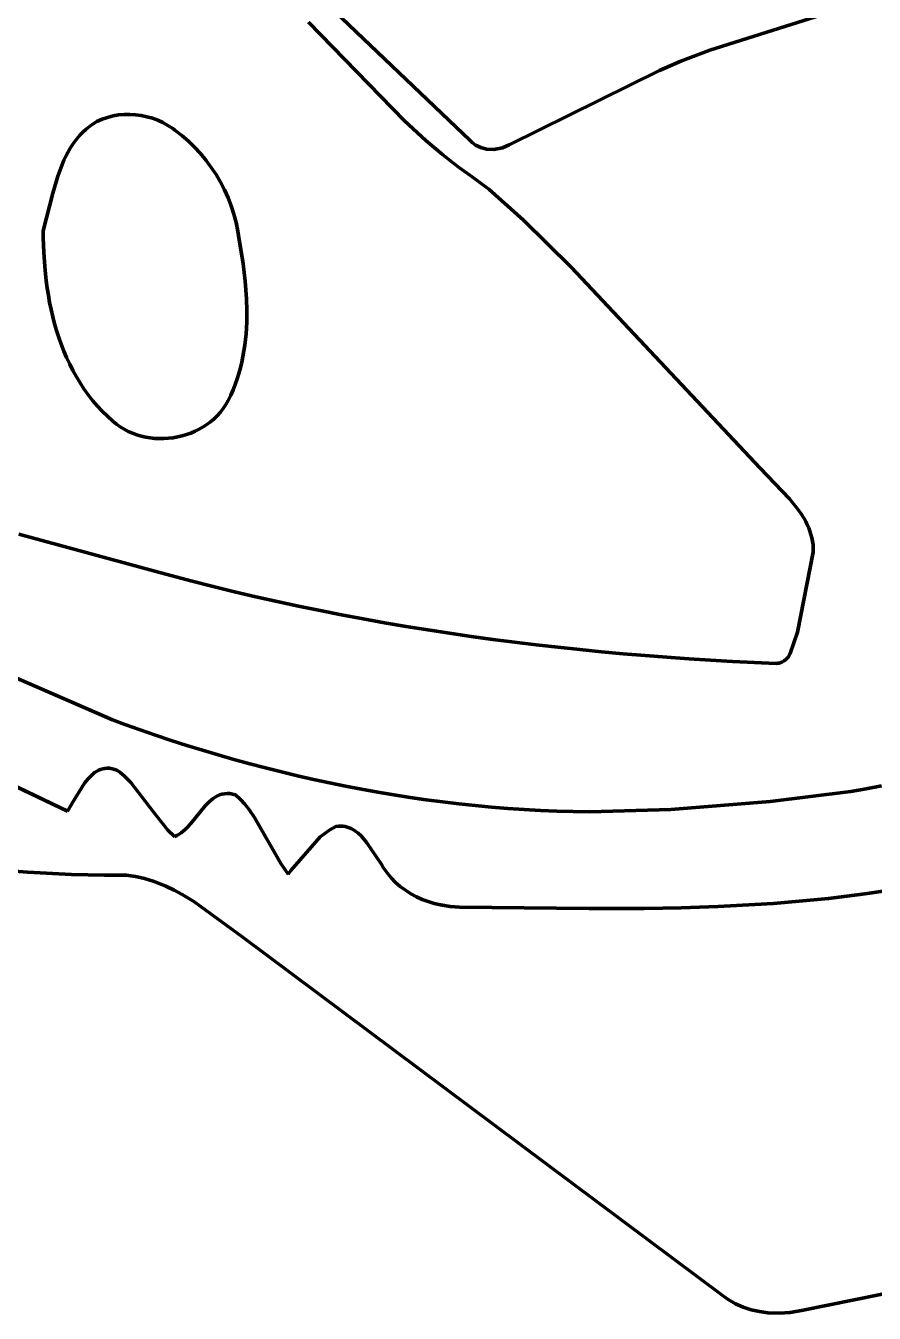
# Model space of a CAD drawing. Header units: millimetres. Extents: x 0 to 14, y 0 to 17.6.
# Drawn here: x 7.291 to 9.194, y 1.569 to 4.458 of the extents above; entities that cross this region are included whole.
import ezdxf

# ---------------------------------------------------------------- set-up
doc = ezdxf.new("R2010")
doc.units = ezdxf.units.MM
doc.layers.add('color#010506ff', color=7, linetype='CONTINUOUS', lineweight=100)
doc.layers.add('color#ffffffff', color=7, linetype='CONTINUOUS', lineweight=100)

msp = doc.modelspace()

# ---------------------------------------------------------------- linework, layer by layer
at = {"layer": 'color#010506ff'}
for p, q in [((7.9518, 4.5215), (8.287, 4.2006)), ((8.8249, 4.4031), (9.1897, 4.5192)), ((8.1399, 4.2443), (7.925, 4.4662)), ((8.76, 4.3781), (8.8249, 4.4031)), ((8.7118, 4.3578), (8.76, 4.3781)), ((8.3749, 4.1909), (8.7118, 4.3578)), ((7.4502, 4.2428), (7.4619, 4.2481)), ((7.4619, 4.2481), (7.474, 4.2524)), ((7.474, 4.2524), (7.4863, 4.2555)), ((7.4863, 4.2555), (7.4988, 4.2577)), ((7.4988, 4.2577), (7.5115, 4.2588)), ((7.5115, 4.2588), (7.5243, 4.259)), ((7.5243, 4.259), (7.537, 4.2582)), ((7.537, 4.2582), (7.5497, 4.2565)), ((7.5497, 4.2565), (7.5622, 4.2538)), ((7.5622, 4.2538), (7.5745, 4.2503)), ((7.5745, 4.2503), (7.5865, 4.2459)), ((7.4121, 4.2124), (7.4188, 4.2192)), ((7.4188, 4.2192), (7.4259, 4.2257)), ((7.4259, 4.2257), (7.4335, 4.2318)), ((7.4335, 4.2318), (7.4416, 4.2375)), ((7.4416, 4.2375), (7.4502, 4.2428)), ((7.5865, 4.2459), (7.5982, 4.2406)), ((7.5982, 4.2406), (7.6094, 4.2345)), ((7.6094, 4.2345), (7.6202, 4.2276)), ((7.6202, 4.2276), (7.6253, 4.2238)), ((7.6253, 4.2238), (7.6407, 4.2118)), ((8.1878, 4.2003), (8.1399, 4.2443)), ((7.3896, 4.182), (7.3946, 4.19)), ((7.3946, 4.19), (7.4001, 4.1978)), ((7.4001, 4.1978), (7.4059, 4.2052)), ((7.4059, 4.2052), (7.4121, 4.2124)), ((7.6407, 4.2118), (7.6554, 4.1989)), ((7.6554, 4.1989), (7.6694, 4.1853)), ((8.225, 4.1688), (8.1878, 4.2003)), ((8.287, 4.2006), (8.2918, 4.1959)), ((8.2918, 4.1959), (8.2997, 4.19)), ((8.2997, 4.19), (8.3115, 4.1844)), ((8.3598, 4.1842), (8.3749, 4.1909)), ((7.3763, 4.1566), (7.3804, 4.1653)), ((7.3804, 4.1653), (7.3848, 4.1737)), ((7.3848, 4.1737), (7.3896, 4.182)), ((7.6694, 4.1853), (7.6826, 4.171)), ((7.6826, 4.171), (7.695, 4.1559)), ((8.2505, 4.1486), (8.225, 4.1688)), ((8.3115, 4.1844), (8.324, 4.1812)), ((8.324, 4.1812), (8.3403, 4.1804)), ((8.3403, 4.1804), (8.3598, 4.1842)), ((7.3624, 4.1202), (7.3689, 4.1387)), ((7.3689, 4.1387), (7.3763, 4.1566)), ((7.695, 4.1559), (7.7066, 4.1402)), ((7.7066, 4.1402), (7.7174, 4.1239)), ((8.2635, 4.1388), (8.2505, 4.1486)), ((8.2922, 4.1192), (8.2635, 4.1388)), ((7.3513, 4.0822), (7.3624, 4.1202)), ((7.7174, 4.1239), (7.7272, 4.1071)), ((7.7272, 4.1071), (7.7362, 4.0897)), ((8.329, 4.091), (8.2922, 4.1192)), ((7.3296, 3.9978), (7.3513, 4.0822)), ((7.7362, 4.0897), (7.7442, 4.0719)), ((8.4068, 4.0218), (8.329, 4.091)), ((7.7442, 4.0719), (7.7513, 4.0537)), ((7.7513, 4.0537), (7.7573, 4.0352)), ((7.7573, 4.0352), (7.7624, 4.0163)), ((7.7624, 4.0163), (7.7663, 3.9971)), ((8.5141, 3.916), (8.4068, 4.0218)), ((7.3297, 3.9819), (7.3296, 3.9978)), ((7.7663, 3.9971), (7.7679, 3.9875)), ((7.7679, 3.9875), (7.7783, 3.9235)), ((7.3308, 3.95), (7.3297, 3.9819)), ((7.333, 3.9177), (7.3308, 3.95)), ((7.3346, 3.9015), (7.333, 3.9177)), ((7.3365, 3.8854), (7.3346, 3.9015)), ((7.7783, 3.9235), (7.7829, 3.8845)), ((8.938, 3.4652), (8.5141, 3.916)), ((7.3387, 3.8692), (7.3365, 3.8854)), ((7.7829, 3.8845), (7.7857, 3.8453)), ((7.3413, 3.8531), (7.3387, 3.8692)), ((7.3442, 3.8371), (7.3413, 3.8531)), ((7.7857, 3.8453), (7.7865, 3.8191)), ((7.3475, 3.8211), (7.3442, 3.8371)), ((7.3512, 3.8052), (7.3475, 3.8211)), ((7.7865, 3.8191), (7.7861, 3.7929)), ((7.3553, 3.7895), (7.3512, 3.8052)), ((7.3599, 3.7739), (7.3553, 3.7895)), ((7.7861, 3.7929), (7.7847, 3.7669)), ((7.3648, 3.7584), (7.3599, 3.7739)), ((7.3702, 3.7432), (7.3648, 3.7584)), ((7.7847, 3.7669), (7.7834, 3.754)), ((7.376, 3.7281), (7.3702, 3.7432)), ((7.3823, 3.7133), (7.376, 3.7281)), ((7.78, 3.7283), (7.7777, 3.7155)), ((7.7819, 3.7411), (7.78, 3.7283)), ((7.7834, 3.754), (7.7819, 3.7411)), ((7.3891, 3.6987), (7.3823, 3.7133)), ((7.3964, 3.6844), (7.3891, 3.6987)), ((7.7751, 3.7029), (7.772, 3.6903)), ((7.7777, 3.7155), (7.7751, 3.7029)), ((7.4041, 3.6703), (7.3964, 3.6844)), ((7.4124, 3.6566), (7.4041, 3.6703)), ((7.7686, 3.6778), (7.7647, 3.6654)), ((7.772, 3.6903), (7.7686, 3.6778)), ((7.4212, 3.6432), (7.4124, 3.6566)), ((7.4306, 3.6301), (7.4212, 3.6432)), ((7.7557, 3.641), (7.7505, 3.6289)), ((7.7605, 3.6531), (7.7557, 3.641)), ((7.7647, 3.6654), (7.7605, 3.6531)), ((7.4405, 3.6174), (7.4306, 3.6301)), ((7.451, 3.6052), (7.4405, 3.6174)), ((7.7448, 3.617), (7.7395, 3.6078)), ((7.7505, 3.6289), (7.7448, 3.617)), ((7.462, 3.5933), (7.451, 3.6052)), ((7.4736, 3.5818), (7.462, 3.5933)), ((7.7203, 3.5833), (7.7129, 3.5761)), ((7.7272, 3.591), (7.7203, 3.5833)), ((7.7337, 3.5992), (7.7272, 3.591)), ((7.7395, 3.6078), (7.7337, 3.5992)), ((7.4859, 3.5708), (7.4736, 3.5818)), ((7.4941, 3.5641), (7.4859, 3.5708)), ((7.5026, 3.5581), (7.4941, 3.5641)), ((7.5115, 3.5527), (7.5026, 3.5581)), ((7.6883, 3.5577), (7.6794, 3.5526)), ((7.6969, 3.5633), (7.6883, 3.5577)), ((7.7051, 3.5695), (7.6969, 3.5633)), ((7.7129, 3.5761), (7.7051, 3.5695)), ((7.5206, 3.5479), (7.5115, 3.5527)), ((7.5301, 3.5438), (7.5206, 3.5479)), ((7.5397, 3.5402), (7.5301, 3.5438)), ((7.5496, 3.5373), (7.5397, 3.5402)), ((7.5596, 3.535), (7.5496, 3.5373)), ((7.5697, 3.5333), (7.5596, 3.535)), ((7.5799, 3.5322), (7.5697, 3.5333)), ((7.5902, 3.5317), (7.5799, 3.5322)), ((7.6005, 3.5317), (7.5902, 3.5317)), ((7.6108, 3.5324), (7.6005, 3.5317)), ((7.621, 3.5336), (7.6108, 3.5324)), ((7.6312, 3.5354), (7.621, 3.5336)), ((7.6412, 3.5377), (7.6312, 3.5354)), ((7.6511, 3.5406), (7.6412, 3.5377)), ((7.6608, 3.5441), (7.6511, 3.5406)), ((7.6702, 3.5481), (7.6608, 3.5441)), ((7.6794, 3.5526), (7.6702, 3.5481)), ((9.0035, 3.3962), (8.938, 3.4652)), ((9.0188, 3.3779), (9.0035, 3.3962)), ((9.0281, 3.3652), (9.0188, 3.3779)), ((9.0365, 3.3521), (9.0281, 3.3652)), ((9.0402, 3.3453), (9.0365, 3.3521)), ((9.0436, 3.3384), (9.0402, 3.3453)), ((9.0467, 3.3313), (9.0436, 3.3384)), ((9.0495, 3.3241), (9.0467, 3.3313)), ((9.0518, 3.3167), (9.0495, 3.3241)), ((7.2751, 3.317), (7.569, 3.2373)), ((9.0538, 3.3091), (9.0518, 3.3167)), ((9.0553, 3.3014), (9.0538, 3.3091)), ((9.0564, 3.2934), (9.0553, 3.3014)), ((9.0569, 3.2853), (9.0564, 3.2934)), ((9.0214, 3.0975), (9.057, 3.2769)), ((9.057, 3.2769), (9.0569, 3.2853)), ((7.569, 3.2373), (7.6163, 3.2242)), ((7.6163, 3.2242), (7.6638, 3.2117)), ((7.6638, 3.2117), (7.7113, 3.1995)), ((7.7113, 3.1995), (7.759, 3.1878)), ((7.759, 3.1878), (7.8068, 3.1766)), ((7.8068, 3.1766), (7.8547, 3.1658)), ((7.8547, 3.1658), (7.9027, 3.1555)), ((7.9027, 3.1555), (7.9507, 3.1456)), ((7.9507, 3.1456), (7.9989, 3.1361)), ((7.9989, 3.1361), (8.0471, 3.127)), ((8.0471, 3.127), (8.0954, 3.1184)), ((8.0954, 3.1184), (8.1438, 3.1101)), ((8.1438, 3.1101), (8.1923, 3.1023)), ((8.1923, 3.1023), (8.2408, 3.0949)), ((8.2408, 3.0949), (8.2894, 3.0878)), ((9.0055, 3.0491), (9.0214, 3.0975)), ((8.2894, 3.0878), (8.3381, 3.0812)), ((8.3381, 3.0812), (8.3867, 3.0749)), ((8.3867, 3.0749), (8.4355, 3.069)), ((8.4355, 3.069), (8.4843, 3.0634)), ((8.4843, 3.0634), (8.5331, 3.0582)), ((7.485, 2.9003), (7.1243, 3.0572)), ((8.5331, 3.0582), (8.582, 3.0534)), ((8.582, 3.0534), (8.6309, 3.0489)), ((8.6309, 3.0489), (8.6798, 3.0448)), ((8.6798, 3.0448), (8.7287, 3.041)), ((8.7287, 3.041), (8.7777, 3.0376)), ((8.7777, 3.0376), (8.8267, 3.0344)), ((8.8267, 3.0344), (8.8757, 3.0316)), ((8.9918, 3.0331), (8.9965, 3.0369)), ((8.9965, 3.0369), (9.0005, 3.0414)), ((9.0005, 3.0414), (9.0055, 3.0491)), ((8.8757, 3.0316), (8.9737, 3.0269)), ((8.9737, 3.0269), (8.9772, 3.0274)), ((8.9772, 3.0274), (8.9805, 3.0281)), ((8.9805, 3.0281), (8.9866, 3.0302)), ((8.9866, 3.0302), (8.9918, 3.0331)), ((7.5125, 2.8904), (7.485, 2.9003)), ((7.5471, 2.8781), (7.5125, 2.8904)), ((7.5818, 2.8662), (7.5471, 2.8781)), ((7.6167, 2.8546), (7.5818, 2.8662)), ((7.0969, 2.8329), (7.3841, 2.6956)), ((7.6517, 2.8434), (7.6167, 2.8546)), ((7.6868, 2.8325), (7.6517, 2.8434)), ((7.722, 2.822), (7.6868, 2.8325)), ((7.7574, 2.8119), (7.722, 2.822)), ((7.7928, 2.8021), (7.7574, 2.8119)), ((7.8284, 2.7927), (7.7928, 2.8021)), ((7.4295, 2.7673), (7.437, 2.7753)), ((7.437, 2.7753), (7.441, 2.7789)), ((7.441, 2.7789), (7.4451, 2.7821)), ((7.4451, 2.7821), (7.4494, 2.7849)), ((7.4494, 2.7849), (7.4538, 2.7874)), ((7.4538, 2.7874), (7.4584, 2.7893)), ((7.4584, 2.7893), (7.4632, 2.7908)), ((7.4632, 2.7908), (7.4682, 2.7917)), ((7.4682, 2.7917), (7.4733, 2.7921)), ((7.4733, 2.7921), (7.4787, 2.7919)), ((7.4787, 2.7919), (7.4842, 2.791)), ((7.4842, 2.791), (7.49, 2.7895)), ((7.49, 2.7895), (7.496, 2.7873)), ((7.496, 2.7873), (7.5014, 2.7832)), ((7.5014, 2.7832), (7.5117, 2.7744)), ((7.5117, 2.7744), (7.526, 2.7601)), ((7.8641, 2.7838), (7.8284, 2.7927)), ((7.8998, 2.7752), (7.8641, 2.7838)), ((7.9357, 2.767), (7.8998, 2.7752)), ((7.395, 2.7133), (7.4224, 2.7583)), ((7.4224, 2.7583), (7.4295, 2.7673)), ((7.526, 2.7601), (7.5754, 2.6955)), ((7.9716, 2.7592), (7.9357, 2.767)), ((8.0076, 2.7518), (7.9716, 2.7592)), ((8.0437, 2.7449), (8.0076, 2.7518)), ((8.0799, 2.7384), (8.0437, 2.7449)), ((9.1756, 2.7456), (9.1411, 2.7397)), ((9.2099, 2.7522), (9.1756, 2.7456)), ((7.6931, 2.7078), (7.7016, 2.7165)), ((7.7016, 2.7165), (7.7061, 2.7204)), ((7.7061, 2.7204), (7.7106, 2.724)), ((7.7106, 2.724), (7.7154, 2.7271)), ((7.7154, 2.7271), (7.7203, 2.7298)), ((7.7203, 2.7298), (7.7254, 2.7321)), ((7.7254, 2.7321), (7.7307, 2.7337)), ((7.7307, 2.7337), (7.7362, 2.7348)), ((7.7362, 2.7348), (7.7421, 2.7353)), ((7.7421, 2.7353), (7.7481, 2.7351)), ((7.7481, 2.7351), (7.7545, 2.7341)), ((7.7545, 2.7341), (7.7612, 2.7324)), ((7.7612, 2.7324), (7.7721, 2.7222)), ((7.7721, 2.7222), (7.782, 2.7113)), ((8.1161, 2.7322), (8.0799, 2.7384)), ((8.1525, 2.7266), (8.1161, 2.7322)), ((8.1888, 2.7213), (8.1525, 2.7266)), ((8.2253, 2.7165), (8.1888, 2.7213)), ((8.2618, 2.7122), (8.2253, 2.7165)), ((8.96, 2.7172), (8.7376, 2.6996)), ((9.1411, 2.7397), (8.96, 2.7172)), ((7.3841, 2.6956), (7.3868, 2.6997)), ((7.3868, 2.6997), (7.395, 2.7133)), ((7.5754, 2.6955), (7.6095, 2.6533)), ((7.6609, 2.6683), (7.6931, 2.7078)), ((7.782, 2.7113), (7.7913, 2.6999)), ((7.7913, 2.6999), (7.8039, 2.6818)), ((8.2983, 2.7083), (8.2618, 2.7122)), ((8.3349, 2.7049), (8.2983, 2.7083)), ((8.3715, 2.7019), (8.3349, 2.7049)), ((8.4082, 2.6994), (8.3715, 2.7019)), ((8.4449, 2.6974), (8.4082, 2.6994)), ((8.4816, 2.6959), (8.4449, 2.6974)), ((8.5184, 2.6948), (8.4816, 2.6959)), ((8.5551, 2.6943), (8.5184, 2.6948)), ((8.7376, 2.6996), (8.5551, 2.6943)), ((7.6482, 2.6549), (7.6526, 2.6591)), ((7.6526, 2.6591), (7.6609, 2.6683)), ((7.8039, 2.6818), (7.8625, 2.5786)), ((7.9724, 2.6535), (7.9864, 2.6612)), ((7.9864, 2.6612), (7.9918, 2.6618)), ((7.9918, 2.6618), (7.997, 2.662)), ((7.997, 2.662), (8.002, 2.6617)), ((8.002, 2.6617), (8.0068, 2.6611)), ((8.0068, 2.6611), (8.0114, 2.66)), ((8.0114, 2.66), (8.0159, 2.6586)), ((8.0159, 2.6586), (8.0202, 2.6568)), ((7.6095, 2.6533), (7.6242, 2.6392)), ((7.6242, 2.6392), (7.6293, 2.6414)), ((7.6293, 2.6414), (7.6343, 2.6442)), ((7.6343, 2.6442), (7.6391, 2.6474)), ((7.6391, 2.6474), (7.6437, 2.651)), ((7.6437, 2.651), (7.6482, 2.6549)), ((7.8854, 2.5625), (7.9512, 2.638)), ((7.9512, 2.638), (7.9724, 2.6535)), ((8.0202, 2.6568), (8.0243, 2.6547)), ((8.0243, 2.6547), (8.0283, 2.6523)), ((8.0283, 2.6523), (8.0359, 2.6467)), ((8.0359, 2.6467), (8.0429, 2.6401)), ((8.0429, 2.6401), (8.0558, 2.6249)), ((8.0558, 2.6249), (8.0889, 2.5753)), ((7.2947, 2.5585), (6.8034, 2.5982)), ((7.8625, 2.5786), (7.879, 2.5542)), ((8.0889, 2.5753), (8.0926, 2.5691)), ((7.3931, 2.5537), (7.2947, 2.5585)), ((7.4669, 2.552), (7.3931, 2.5537)), ((7.5162, 2.552), (7.4669, 2.552)), ((7.5266, 2.5507), (7.5162, 2.552)), ((7.5368, 2.5489), (7.5266, 2.5507)), ((7.5469, 2.5469), (7.5368, 2.5489)), ((7.5569, 2.5444), (7.5469, 2.5469)), ((7.5667, 2.5416), (7.5569, 2.5444)), ((7.879, 2.5542), (7.8854, 2.5625)), ((8.0926, 2.5691), (8.0966, 2.563)), ((8.0966, 2.563), (8.1009, 2.5572)), ((8.1009, 2.5572), (8.11, 2.5461)), ((8.11, 2.5461), (8.12, 2.5359)), ((7.5764, 2.5385), (7.5667, 2.5416)), ((7.586, 2.5351), (7.5764, 2.5385)), ((7.6048, 2.5273), (7.586, 2.5351)), ((7.6231, 2.5185), (7.6048, 2.5273)), ((7.6411, 2.5088), (7.6231, 2.5185)), ((8.12, 2.5359), (8.1307, 2.5266)), ((8.1307, 2.5266), (8.1421, 2.5181)), ((8.1421, 2.5181), (8.1542, 2.5105)), ((9.1729, 2.5103), (9.2138, 2.5163)), ((7.6674, 2.4929), (7.6411, 2.5088)), ((7.7756, 2.4146), (7.6674, 2.4929)), ((8.1542, 2.5105), (8.1668, 2.5037)), ((8.1668, 2.5037), (8.1798, 2.4978)), ((8.1798, 2.4978), (8.1933, 2.4928)), ((8.1933, 2.4928), (8.207, 2.4886)), ((8.207, 2.4886), (8.221, 2.4853)), ((8.221, 2.4853), (8.2423, 2.482)), ((8.8848, 2.4837), (8.9261, 2.4861)), ((8.9261, 2.4861), (8.9674, 2.4889)), ((8.9674, 2.4889), (9.0086, 2.4921)), ((9.0086, 2.4921), (9.0498, 2.4958)), ((9.0498, 2.4958), (9.0909, 2.5001)), ((9.0909, 2.5001), (9.1319, 2.5049)), ((9.1319, 2.5049), (9.1729, 2.5103)), ((8.2423, 2.482), (8.2638, 2.4806)), ((8.2638, 2.4806), (8.5534, 2.477)), ((8.5534, 2.477), (8.6778, 2.4774)), ((8.6778, 2.4774), (8.7606, 2.479)), ((8.7606, 2.479), (8.8021, 2.4802)), ((8.8021, 2.4802), (8.8434, 2.4818)), ((8.8434, 2.4818), (8.8848, 2.4837)), ((8.8554, 1.6072), (7.7756, 2.4146)), ((9.9365, 1.7604), (9.0304, 1.5752)), ((8.8659, 1.5999), (8.8554, 1.6072)), ((8.8824, 1.5906), (8.8659, 1.5999)), ((8.8997, 1.583), (8.8824, 1.5906)), ((8.9177, 1.577), (8.8997, 1.583)), ((8.9361, 1.5728), (8.9177, 1.577)), ((8.9548, 1.5702), (8.9361, 1.5728)), ((8.9801, 1.5692), (8.9548, 1.5702)), ((9.0054, 1.5709), (8.9801, 1.5692)), ((9.0304, 1.5752), (9.0054, 1.5709))]:
    msp.add_line(p, q, dxfattribs=at)
at = {"layer": 'color#ffffffff'}
for p, q in [((8.287, 4.2006), (7.9518, 4.5215)), ((9.1897, 4.5192), (8.8249, 4.4031)), ((7.925, 4.4662), (8.1399, 4.2443)), ((8.8249, 4.4031), (8.76, 4.3781)), ((8.76, 4.3781), (8.7118, 4.3578)), ((8.7118, 4.3578), (8.3749, 4.1909)), ((7.4619, 4.2481), (7.4502, 4.2428)), ((7.474, 4.2524), (7.4619, 4.2481)), ((7.4863, 4.2555), (7.474, 4.2524)), ((7.4988, 4.2577), (7.4863, 4.2555)), ((7.5115, 4.2588), (7.4988, 4.2577)), ((7.5243, 4.259), (7.5115, 4.2588)), ((7.537, 4.2582), (7.5243, 4.259)), ((7.5497, 4.2565), (7.537, 4.2582)), ((7.5622, 4.2538), (7.5497, 4.2565)), ((7.5745, 4.2503), (7.5622, 4.2538)), ((7.5865, 4.2459), (7.5745, 4.2503)), ((7.4188, 4.2192), (7.4121, 4.2124)), ((7.4259, 4.2257), (7.4188, 4.2192)), ((7.4335, 4.2318), (7.4259, 4.2257)), ((7.4416, 4.2375), (7.4335, 4.2318)), ((7.4502, 4.2428), (7.4416, 4.2375)), ((7.5982, 4.2406), (7.5865, 4.2459)), ((7.6094, 4.2345), (7.5982, 4.2406)), ((7.6202, 4.2276), (7.6094, 4.2345)), ((7.6253, 4.2238), (7.6202, 4.2276)), ((7.6407, 4.2118), (7.6253, 4.2238)), ((8.1399, 4.2443), (8.1878, 4.2003)), ((7.3946, 4.19), (7.3896, 4.182)), ((7.4001, 4.1978), (7.3946, 4.19)), ((7.4059, 4.2052), (7.4001, 4.1978)), ((7.4121, 4.2124), (7.4059, 4.2052)), ((7.6554, 4.1989), (7.6407, 4.2118)), ((7.6694, 4.1853), (7.6554, 4.1989)), ((8.1878, 4.2003), (8.225, 4.1688)), ((8.2918, 4.1959), (8.287, 4.2006)), ((8.2997, 4.19), (8.2918, 4.1959)), ((8.3115, 4.1844), (8.2997, 4.19)), ((8.3749, 4.1909), (8.3598, 4.1842)), ((7.3804, 4.1653), (7.3763, 4.1566)), ((7.3848, 4.1737), (7.3804, 4.1653)), ((7.3896, 4.182), (7.3848, 4.1737)), ((7.6826, 4.171), (7.6694, 4.1853)), ((7.695, 4.1559), (7.6826, 4.171)), ((8.225, 4.1688), (8.2505, 4.1486)), ((8.324, 4.1812), (8.3115, 4.1844)), ((8.3403, 4.1804), (8.324, 4.1812)), ((8.3598, 4.1842), (8.3403, 4.1804)), ((7.3689, 4.1387), (7.3624, 4.1202)), ((7.3763, 4.1566), (7.3689, 4.1387)), ((7.7066, 4.1402), (7.695, 4.1559)), ((7.7174, 4.1239), (7.7066, 4.1402)), ((8.2505, 4.1486), (8.2635, 4.1388)), ((8.2635, 4.1388), (8.2922, 4.1192)), ((7.3624, 4.1202), (7.3513, 4.0822)), ((7.7272, 4.1071), (7.7174, 4.1239)), ((7.7362, 4.0897), (7.7272, 4.1071)), ((8.2922, 4.1192), (8.329, 4.091)), ((7.3513, 4.0822), (7.3296, 3.9978)), ((7.7442, 4.0719), (7.7362, 4.0897)), ((8.329, 4.091), (8.4068, 4.0218)), ((7.7513, 4.0537), (7.7442, 4.0719)), ((7.7573, 4.0352), (7.7513, 4.0537)), ((7.7624, 4.0163), (7.7573, 4.0352)), ((7.7663, 3.9971), (7.7624, 4.0163)), ((8.4068, 4.0218), (8.5141, 3.916)), ((7.3296, 3.9978), (7.3297, 3.9819)), ((7.7679, 3.9875), (7.7663, 3.9971)), ((7.7783, 3.9235), (7.7679, 3.9875)), ((7.3297, 3.9819), (7.3308, 3.95)), ((7.3308, 3.95), (7.333, 3.9177)), ((7.333, 3.9177), (7.3346, 3.9015)), ((7.3346, 3.9015), (7.3365, 3.8854)), ((7.7829, 3.8845), (7.7783, 3.9235)), ((8.5141, 3.916), (8.938, 3.4652)), ((7.3365, 3.8854), (7.3387, 3.8692)), ((7.7857, 3.8453), (7.7829, 3.8845)), ((7.3387, 3.8692), (7.3413, 3.8531)), ((7.3413, 3.8531), (7.3442, 3.8371)), ((7.7865, 3.8191), (7.7857, 3.8453)), ((7.3442, 3.8371), (7.3475, 3.8211)), ((7.3475, 3.8211), (7.3512, 3.8052)), ((7.7861, 3.7929), (7.7865, 3.8191)), ((7.3512, 3.8052), (7.3553, 3.7895)), ((7.3553, 3.7895), (7.3599, 3.7739)), ((7.7847, 3.7669), (7.7861, 3.7929)), ((7.3599, 3.7739), (7.3648, 3.7584)), ((7.3648, 3.7584), (7.3702, 3.7432)), ((7.7834, 3.754), (7.7847, 3.7669)), ((7.3702, 3.7432), (7.376, 3.7281)), ((7.376, 3.7281), (7.3823, 3.7133)), ((7.7777, 3.7155), (7.78, 3.7283)), ((7.78, 3.7283), (7.7819, 3.7411)), ((7.7819, 3.7411), (7.7834, 3.754)), ((7.3823, 3.7133), (7.3891, 3.6987)), ((7.3891, 3.6987), (7.3964, 3.6844)), ((7.772, 3.6903), (7.7751, 3.7029)), ((7.7751, 3.7029), (7.7777, 3.7155)), ((7.3964, 3.6844), (7.4041, 3.6703)), ((7.4041, 3.6703), (7.4124, 3.6566)), ((7.7647, 3.6654), (7.7686, 3.6778)), ((7.7686, 3.6778), (7.772, 3.6903)), ((7.4124, 3.6566), (7.4212, 3.6432)), ((7.4212, 3.6432), (7.4306, 3.6301)), ((7.7505, 3.6289), (7.7557, 3.641)), ((7.7557, 3.641), (7.7605, 3.6531)), ((7.7605, 3.6531), (7.7647, 3.6654)), ((7.4306, 3.6301), (7.4405, 3.6174)), ((7.4405, 3.6174), (7.451, 3.6052)), ((7.7395, 3.6078), (7.7448, 3.617)), ((7.7448, 3.617), (7.7505, 3.6289)), ((7.451, 3.6052), (7.462, 3.5933)), ((7.462, 3.5933), (7.4736, 3.5818)), ((7.7129, 3.5761), (7.7203, 3.5833)), ((7.7203, 3.5833), (7.7272, 3.591)), ((7.7272, 3.591), (7.7337, 3.5992)), ((7.7337, 3.5992), (7.7395, 3.6078)), ((7.4736, 3.5818), (7.4859, 3.5708)), ((7.4859, 3.5708), (7.4941, 3.5641)), ((7.4941, 3.5641), (7.5026, 3.5581)), ((7.5026, 3.5581), (7.5115, 3.5527)), ((7.6794, 3.5526), (7.6883, 3.5577)), ((7.6883, 3.5577), (7.6969, 3.5633)), ((7.6969, 3.5633), (7.7051, 3.5695)), ((7.7051, 3.5695), (7.7129, 3.5761)), ((7.5115, 3.5527), (7.5206, 3.5479)), ((7.5206, 3.5479), (7.5301, 3.5438)), ((7.5301, 3.5438), (7.5397, 3.5402)), ((7.5397, 3.5402), (7.5496, 3.5373)), ((7.5496, 3.5373), (7.5596, 3.535)), ((7.5596, 3.535), (7.5697, 3.5333)), ((7.5697, 3.5333), (7.5799, 3.5322)), ((7.5799, 3.5322), (7.5902, 3.5317)), ((7.5902, 3.5317), (7.6005, 3.5317)), ((7.6005, 3.5317), (7.6108, 3.5324)), ((7.6108, 3.5324), (7.621, 3.5336)), ((7.621, 3.5336), (7.6312, 3.5354)), ((7.6312, 3.5354), (7.6412, 3.5377)), ((7.6412, 3.5377), (7.6511, 3.5406)), ((7.6511, 3.5406), (7.6608, 3.5441)), ((7.6608, 3.5441), (7.6702, 3.5481)), ((7.6702, 3.5481), (7.6794, 3.5526)), ((8.938, 3.4652), (9.0035, 3.3962)), ((9.0035, 3.3962), (9.0188, 3.3779)), ((9.0188, 3.3779), (9.0281, 3.3652)), ((9.0281, 3.3652), (9.0365, 3.3521)), ((9.0365, 3.3521), (9.0402, 3.3453)), ((9.0402, 3.3453), (9.0436, 3.3384)), ((9.0436, 3.3384), (9.0467, 3.3313)), ((9.0467, 3.3313), (9.0495, 3.3241)), ((9.0495, 3.3241), (9.0518, 3.3167)), ((7.569, 3.2373), (7.2751, 3.317)), ((9.0518, 3.3167), (9.0538, 3.3091)), ((9.0538, 3.3091), (9.0553, 3.3014)), ((9.0553, 3.3014), (9.0564, 3.2934)), ((9.0564, 3.2934), (9.0569, 3.2853)), ((9.057, 3.2769), (9.0214, 3.0975)), ((9.0569, 3.2853), (9.057, 3.2769)), ((7.6163, 3.2242), (7.569, 3.2373)), ((7.6638, 3.2117), (7.6163, 3.2242)), ((7.7113, 3.1995), (7.6638, 3.2117)), ((7.759, 3.1878), (7.7113, 3.1995)), ((7.8068, 3.1766), (7.759, 3.1878)), ((7.8547, 3.1658), (7.8068, 3.1766)), ((7.9027, 3.1555), (7.8547, 3.1658)), ((7.9507, 3.1456), (7.9027, 3.1555)), ((7.9989, 3.1361), (7.9507, 3.1456)), ((8.0471, 3.127), (7.9989, 3.1361)), ((8.0954, 3.1184), (8.0471, 3.127)), ((8.1438, 3.1101), (8.0954, 3.1184)), ((8.1923, 3.1023), (8.1438, 3.1101)), ((8.2408, 3.0949), (8.1923, 3.1023)), ((8.2894, 3.0878), (8.2408, 3.0949)), ((9.0214, 3.0975), (9.0055, 3.0491)), ((8.3381, 3.0812), (8.2894, 3.0878)), ((8.3867, 3.0749), (8.3381, 3.0812)), ((8.4355, 3.069), (8.3867, 3.0749)), ((8.4843, 3.0634), (8.4355, 3.069)), ((8.5331, 3.0582), (8.4843, 3.0634)), ((7.1243, 3.0572), (7.485, 2.9003)), ((8.582, 3.0534), (8.5331, 3.0582)), ((8.6309, 3.0489), (8.582, 3.0534)), ((8.6798, 3.0448), (8.6309, 3.0489)), ((8.7287, 3.041), (8.6798, 3.0448)), ((8.7777, 3.0376), (8.7287, 3.041)), ((8.8267, 3.0344), (8.7777, 3.0376)), ((8.8757, 3.0316), (8.8267, 3.0344)), ((8.9965, 3.0369), (8.9918, 3.0331)), ((9.0005, 3.0414), (8.9965, 3.0369)), ((9.0055, 3.0491), (9.0005, 3.0414)), ((8.9737, 3.0269), (8.8757, 3.0316)), ((8.9772, 3.0274), (8.9737, 3.0269)), ((8.9805, 3.0281), (8.9772, 3.0274)), ((8.9866, 3.0302), (8.9805, 3.0281)), ((8.9918, 3.0331), (8.9866, 3.0302)), ((7.485, 2.9003), (7.5125, 2.8904)), ((7.5125, 2.8904), (7.5471, 2.8781)), ((7.5471, 2.8781), (7.5818, 2.8662)), ((7.5818, 2.8662), (7.6167, 2.8546)), ((7.3841, 2.6956), (7.0969, 2.8329)), ((7.6167, 2.8546), (7.6517, 2.8434)), ((7.6517, 2.8434), (7.6868, 2.8325)), ((7.6868, 2.8325), (7.722, 2.822)), ((7.722, 2.822), (7.7574, 2.8119)), ((7.7574, 2.8119), (7.7928, 2.8021)), ((7.7928, 2.8021), (7.8284, 2.7927)), ((7.437, 2.7753), (7.4295, 2.7673)), ((7.441, 2.7789), (7.437, 2.7753)), ((7.4451, 2.7821), (7.441, 2.7789)), ((7.4494, 2.7849), (7.4451, 2.7821)), ((7.4538, 2.7874), (7.4494, 2.7849)), ((7.4584, 2.7893), (7.4538, 2.7874)), ((7.4632, 2.7908), (7.4584, 2.7893)), ((7.4682, 2.7917), (7.4632, 2.7908)), ((7.4733, 2.7921), (7.4682, 2.7917)), ((7.4787, 2.7919), (7.4733, 2.7921)), ((7.4842, 2.791), (7.4787, 2.7919)), ((7.49, 2.7895), (7.4842, 2.791)), ((7.496, 2.7873), (7.49, 2.7895)), ((7.5014, 2.7832), (7.496, 2.7873)), ((7.5117, 2.7744), (7.5014, 2.7832)), ((7.526, 2.7601), (7.5117, 2.7744)), ((7.8284, 2.7927), (7.8641, 2.7838)), ((7.8641, 2.7838), (7.8998, 2.7752)), ((7.8998, 2.7752), (7.9357, 2.767)), ((7.4224, 2.7583), (7.395, 2.7133)), ((7.4295, 2.7673), (7.4224, 2.7583)), ((7.5754, 2.6955), (7.526, 2.7601)), ((7.9357, 2.767), (7.9716, 2.7592)), ((7.9716, 2.7592), (8.0076, 2.7518)), ((8.0076, 2.7518), (8.0437, 2.7449)), ((8.0437, 2.7449), (8.0799, 2.7384)), ((9.1411, 2.7397), (9.1756, 2.7456)), ((9.1756, 2.7456), (9.2099, 2.7522)), ((7.7016, 2.7165), (7.6931, 2.7078)), ((7.7061, 2.7204), (7.7016, 2.7165)), ((7.7106, 2.724), (7.7061, 2.7204)), ((7.7154, 2.7271), (7.7106, 2.724)), ((7.7203, 2.7298), (7.7154, 2.7271)), ((7.7254, 2.7321), (7.7203, 2.7298)), ((7.7307, 2.7337), (7.7254, 2.7321)), ((7.7362, 2.7348), (7.7307, 2.7337)), ((7.7421, 2.7353), (7.7362, 2.7348)), ((7.7481, 2.7351), (7.7421, 2.7353)), ((7.7545, 2.7341), (7.7481, 2.7351)), ((7.7612, 2.7324), (7.7545, 2.7341)), ((7.7721, 2.7222), (7.7612, 2.7324)), ((7.782, 2.7113), (7.7721, 2.7222)), ((8.0799, 2.7384), (8.1161, 2.7322)), ((8.1161, 2.7322), (8.1525, 2.7266)), ((8.1525, 2.7266), (8.1888, 2.7213)), ((8.1888, 2.7213), (8.2253, 2.7165)), ((8.2253, 2.7165), (8.2618, 2.7122)), ((8.7376, 2.6996), (8.96, 2.7172)), ((8.96, 2.7172), (9.1411, 2.7397)), ((7.3868, 2.6997), (7.3841, 2.6956)), ((7.395, 2.7133), (7.3868, 2.6997)), ((7.6095, 2.6533), (7.5754, 2.6955)), ((7.6931, 2.7078), (7.6609, 2.6683)), ((7.7913, 2.6999), (7.782, 2.7113)), ((7.8039, 2.6818), (7.7913, 2.6999)), ((8.2618, 2.7122), (8.2983, 2.7083)), ((8.2983, 2.7083), (8.3349, 2.7049)), ((8.3349, 2.7049), (8.3715, 2.7019)), ((8.3715, 2.7019), (8.4082, 2.6994)), ((8.4082, 2.6994), (8.4449, 2.6974)), ((8.4449, 2.6974), (8.4816, 2.6959)), ((8.4816, 2.6959), (8.5184, 2.6948)), ((8.5184, 2.6948), (8.5551, 2.6943)), ((8.5551, 2.6943), (8.7376, 2.6996)), ((7.6526, 2.6591), (7.6482, 2.6549)), ((7.6609, 2.6683), (7.6526, 2.6591)), ((7.8625, 2.5786), (7.8039, 2.6818)), ((7.9864, 2.6612), (7.9724, 2.6535)), ((7.9918, 2.6618), (7.9864, 2.6612)), ((7.997, 2.662), (7.9918, 2.6618)), ((8.002, 2.6617), (7.997, 2.662)), ((8.0068, 2.6611), (8.002, 2.6617)), ((8.0114, 2.66), (8.0068, 2.6611)), ((8.0159, 2.6586), (8.0114, 2.66)), ((8.0202, 2.6568), (8.0159, 2.6586)), ((7.6242, 2.6392), (7.6095, 2.6533)), ((7.6293, 2.6414), (7.6242, 2.6392)), ((7.6343, 2.6442), (7.6293, 2.6414)), ((7.6391, 2.6474), (7.6343, 2.6442)), ((7.6437, 2.651), (7.6391, 2.6474)), ((7.6482, 2.6549), (7.6437, 2.651)), ((7.9512, 2.638), (7.8854, 2.5625)), ((7.9724, 2.6535), (7.9512, 2.638)), ((8.0243, 2.6547), (8.0202, 2.6568)), ((8.0283, 2.6523), (8.0243, 2.6547)), ((8.0359, 2.6467), (8.0283, 2.6523)), ((8.0429, 2.6401), (8.0359, 2.6467)), ((8.0558, 2.6249), (8.0429, 2.6401)), ((8.0889, 2.5753), (8.0558, 2.6249)), ((6.8034, 2.5982), (7.2947, 2.5585)), ((7.879, 2.5542), (7.8625, 2.5786)), ((8.0926, 2.5691), (8.0889, 2.5753)), ((7.2947, 2.5585), (7.3931, 2.5537)), ((7.3931, 2.5537), (7.4669, 2.552)), ((7.4669, 2.552), (7.5162, 2.552)), ((7.5162, 2.552), (7.5266, 2.5507)), ((7.5266, 2.5507), (7.5368, 2.5489)), ((7.5368, 2.5489), (7.5469, 2.5469)), ((7.5469, 2.5469), (7.5569, 2.5444)), ((7.5569, 2.5444), (7.5667, 2.5416)), ((7.8854, 2.5625), (7.879, 2.5542)), ((8.0966, 2.563), (8.0926, 2.5691)), ((8.1009, 2.5572), (8.0966, 2.563)), ((8.11, 2.5461), (8.1009, 2.5572)), ((8.12, 2.5359), (8.11, 2.5461)), ((7.5667, 2.5416), (7.5764, 2.5385)), ((7.5764, 2.5385), (7.586, 2.5351)), ((7.586, 2.5351), (7.6048, 2.5273)), ((7.6048, 2.5273), (7.6231, 2.5185)), ((7.6231, 2.5185), (7.6411, 2.5088)), ((8.1307, 2.5266), (8.12, 2.5359)), ((8.1421, 2.5181), (8.1307, 2.5266)), ((8.1542, 2.5105), (8.1421, 2.5181)), ((9.2138, 2.5163), (9.1729, 2.5103)), ((7.6411, 2.5088), (7.6674, 2.4929)), ((7.6674, 2.4929), (7.7756, 2.4146)), ((8.1668, 2.5037), (8.1542, 2.5105)), ((8.1798, 2.4978), (8.1668, 2.5037)), ((8.1933, 2.4928), (8.1798, 2.4978)), ((8.207, 2.4886), (8.1933, 2.4928)), ((8.221, 2.4853), (8.207, 2.4886)), ((8.2423, 2.482), (8.221, 2.4853)), ((8.9261, 2.4861), (8.8848, 2.4837)), ((8.9674, 2.4889), (8.9261, 2.4861)), ((9.0086, 2.4921), (8.9674, 2.4889)), ((9.0498, 2.4958), (9.0086, 2.4921)), ((9.0909, 2.5001), (9.0498, 2.4958)), ((9.1319, 2.5049), (9.0909, 2.5001)), ((9.1729, 2.5103), (9.1319, 2.5049)), ((8.2638, 2.4806), (8.2423, 2.482)), ((8.5534, 2.477), (8.2638, 2.4806)), ((8.6778, 2.4774), (8.5534, 2.477)), ((8.7606, 2.479), (8.6778, 2.4774)), ((8.8021, 2.4802), (8.7606, 2.479)), ((8.8434, 2.4818), (8.8021, 2.4802)), ((8.8848, 2.4837), (8.8434, 2.4818)), ((7.7756, 2.4146), (8.8554, 1.6072)), ((9.0304, 1.5752), (9.9365, 1.7604)), ((8.8554, 1.6072), (8.8659, 1.5999)), ((8.8659, 1.5999), (8.8824, 1.5906)), ((8.8824, 1.5906), (8.8997, 1.583)), ((8.8997, 1.583), (8.9177, 1.577)), ((8.9177, 1.577), (8.9361, 1.5728)), ((8.9361, 1.5728), (8.9548, 1.5702)), ((8.9548, 1.5702), (8.9801, 1.5692)), ((8.9801, 1.5692), (9.0054, 1.5709)), ((9.0054, 1.5709), (9.0304, 1.5752))]:
    msp.add_line(p, q, dxfattribs=at)

doc.saveas('drawing.dxf')
